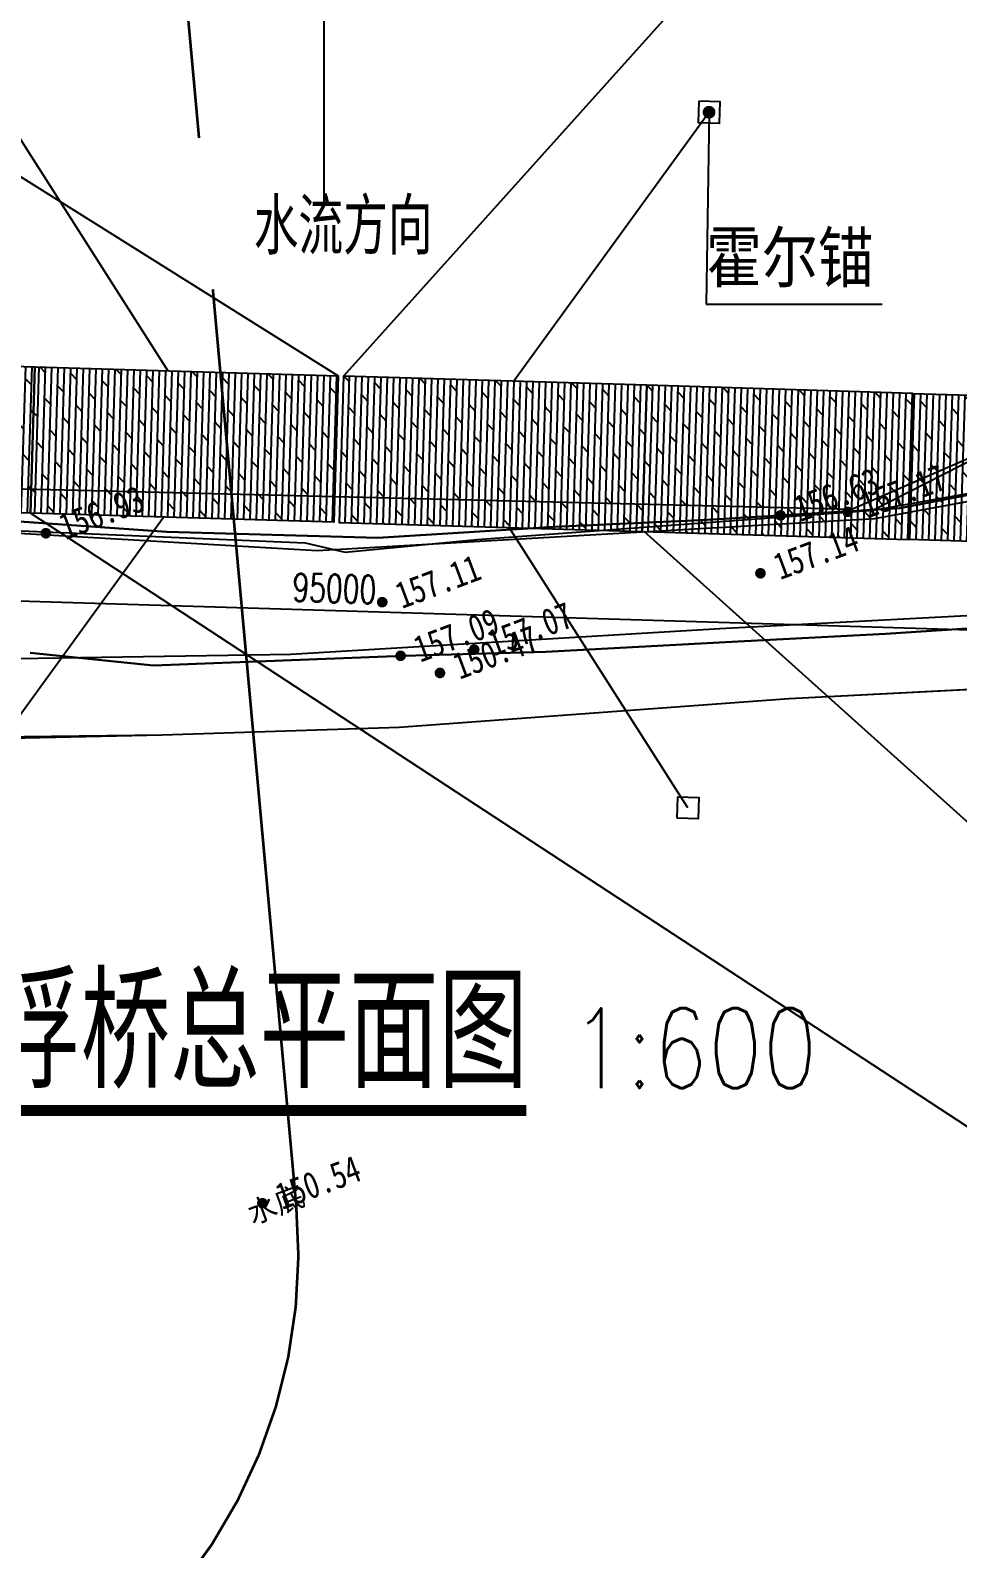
# Model space of a CAD drawing. Header units: millimetres. Extents: x -1471591 to 944464, y -468930 to 547002.
# Drawn here: x 435263 to 470109, y -77933 to -20878 of the extents above; entities that cross this region are included whole.
import ezdxf
from ezdxf.enums import TextEntityAlignment as Align

# ---------------------------------------------------------------- set-up
doc = ezdxf.new("R2010")
doc.units = ezdxf.units.MM
doc.header["$LTSCALE"] = 10
doc.header["$PDMODE"] = 35
doc.linetypes.add('CENTER', pattern=[2, 1.25, -0.25, 0.25, -0.25])
for name, color, linetype in [('DIM_LEAD', 3, 'Continuous'), ('DIM_SYMB', 3, 'Continuous'), ('GCD', 252, 'Continuous'), ('PUB_TEXT', 7, 'Continuous'), ('W-MOUNTING固定方式', 5, 'Continuous'), ('W-PLASTIC_RAILINGS塑木栏杆', 210, 'Continuous'), ('W-STEEL_FRAME钢架', 3, 'Continuous'), ('W-WOOD_FLOOR木地板', 30, 'Continuous'), ('ZBTZ', 252, 'Continuous')]:
    doc.layers.add(name, color=color, linetype=linetype)
doc.layers.add('设计河底', color=5, linetype='Continuous', lineweight=25)
doc.styles.add('_TCH_DIM', font='SIMPLEX.shx', dxfattribs={"bigfont": 'hztxt.shx'})
doc.styles.get("Standard").update_dxf_attribs({"font": 'simplex.shx', "width": 0.8, "bigfont": 'hztxt.shx'})
doc.styles.add('STANDARD_T3', font='simplex.shx', dxfattribs={"width": 0.7, "bigfont": 'hztxt.shx'})
doc.styles.add('宋体', font='', dxfattribs={"height": 1.25, "bigfont": 'hztxt.shx'})
doc.styles.get('宋体').set_extended_font_data('SimSun')
doc.linetypes.add('10422', pattern='A,2,[150,AAA.SHX,S=1,R=0,X=0,Y=1],2,[177,AAA.SHX,S=1,R=0,X=0,Y=0.8],1e-09', length=4)
doc.dimstyles.new('W&&300', dxfattribs={"dimtxt": 1050, "dimasz": 300, "dimexe": 750, "dimexo": 900, "dimgap": 300, "dimtad": 1, "dimdec": 0, "dimzin": 0, "dimdsep": 46, "dimtxsty": 'STANDARD_T3', "dimcen": 0.09, "dimclrd": 1, "dimclre": 1, "dimclrt": 7, "dimazin": 2, "dimtfac": 1, "dimtdec": 0, "dimtix": 1, "dimtmove": 2, "dimatfit": 3, "dimfxl": 0, "dimtolj": 1, "dimtzin": 0, "dimarcsym": 0})
pattern_1 = [(90, (-598025.9, 1406541.76), (-238.122618, 1e-14), []), (135, (-598025.9, 1406541.76), (-476.2449, -476.2449), [336.7564, -673.512])]
pattern_2 = [(90, (-629425.9, 1406541.76), (-238.122618, 1e-14), []), (135, (-629425.9, 1406541.76), (-476.2449, -476.2449), [336.7564, -673.512])]

# ---------------------------------------------------------------- blocks, each defined once
blk = doc.blocks.new('GC200')
at = {"layer": 'GCD', "const_width": 0.2, "flags": 128}
blk.add_lwpolyline([(-0.1, 0, 1), (0.1, 0, 1)], format="xyb", close=True, dxfattribs=at)
blk = doc.blocks.new('地形')
at = {"color": 0}
for p, q in [((0.358, -77.484, 152.25), (-44.73, -59.337, 152.25)), ((-36.083, -73.02, 152.25), (-26.883, -76.328, 152.25)), ((-26.883, -76.328, 152.25), (-18.439, -79.183, 152.25)), ((20.273, -76.42, 152.25), (0.358, -77.484, 152.25)), ((-18.439, -79.183, 152.25), (-4.331, -83.317, 152.25)), ((-4.331, -83.317, 152.25), (4.494, -86.109, 152.25))]:
    blk.add_line(p, q, dxfattribs=at)
at = {"color": 0, "linetype": 'Continuous'}
for p, q in [((-18.997, -71.895, 152.25), (-33.608, -65.438, 152.25)), ((-21.289, -75.208, 152.25), (-34.838, -70.382, 152.25)), ((1.031, -78.111, 152.25), (-18.997, -71.895, 152.25)), ((-5.853, -79.953, 152.25), (-21.289, -75.208, 152.25)), ((17.411, -81.018, 152.25), (1.031, -78.111, 152.25)), ((9.858, -84.908, 152.25), (-5.853, -79.953, 152.25))]:
    blk.add_line(p, q, dxfattribs=at)
at = {"color": 0, "linetype": 'Continuous', "lineweight": 30}
for p, q in [((-24.042, -69.245, 309.942), (-29.958, -66.549, 309.942)), ((-16.687, -72.239, 309.942), (-24.042, -69.245, 309.942)), ((-26.273, -73.783, 309.884), (-30.445, -71.713, 309.884)), ((-10.326, -74.182, 309.942), (-16.687, -72.239, 309.942)), ((-17.339, -76.74, 309.884), (-26.273, -73.783, 309.884)), ((-4.866, -75.94, 309.942), (-10.326, -74.182, 309.942)), ((2.066, -78.075, 309.942), (-4.866, -75.94, 309.942)), ((-12.283, -78.464, 309.884), (-17.339, -76.74, 309.884)), ((7.517, -78.979, 309.942), (2.066, -78.075, 309.942)), ((-5.605, -80.556, 309.884), (-12.283, -78.464, 309.884)), ((-0.09, -82.31, 309.884), (-5.605, -80.556, 309.884)), ((7.415, -84.571, 309.884), (-0.09, -82.31, 309.884))]:
    blk.add_line(p, q, dxfattribs=at)
at = {"color": 0, "linetype": '10422'}
for p, q in [((-29.422, -67.186, 152.25), (-19.319, -71.457, 152.25)), ((-19.319, -71.457, 152.25), (-18.036, -72.316, 152.25)), ((-18.036, -72.316, 152.25), (-13.216, -73.612, 152.25)), ((-13.216, -73.612, 152.25), (1.12, -77.791, 152.25)), ((1.12, -77.791, 152.25), (13.094, -80.007, 152.25))]:
    blk.add_line(p, q, dxfattribs=at)
at = {"color": 0, "linetype": 'Continuous', "lineweight": 25}
for p, q in [((-21.289, -75.208, 152.25), (-34.838, -70.382, 152.25)), ((-5.853, -79.953, 152.25), (-21.289, -75.208, 152.25)), ((9.858, -84.908, 152.25), (-5.853, -79.953, 152.25))]:
    blk.add_line(p, q, dxfattribs=at)
at = {"color": 0, "linetype": 'Continuous', "flags": 128}
for points, elevation in [([(48.338, 18.801), (42.562, -13.054), (30.475, -49.601), (23.063, -72.349), (22.83, -73.253), (20.273, -76.42), (6.984, -77.13), (1.12, -77.791)], 152.25), ([(-36.083, -73.12), (-26.883, -76.328), (-18.439, -79.183), (-4.331, -83.317), (4.494, -86.109), (14.572, -92.424), (19.54, -101.335), (14.17, -110.926), (6.597, -119.654), (4.518, -131.736), (0.919, -143.381), (0.558, -149.323), (0.189, -178.385), (19.989, -199.882), (23.564, -205.859), (23.564, -205.859)], 304.72)]:
    blk.add_lwpolyline(points, dxfattribs=dict(at, elevation=elevation))
at = {"layer": '设计河底', "color": 1, "linetype": 'CENTER', "ltscale": 0.5, "const_width": 0.1, "elevation": 152.25, "flags": 128}
for points in [[(41.374, 159.159, 0.031097), (40.168, 155.632), (-17.721, -55.813)], [(-19.228, -61.317), (-28.355, -94.654, -0.321002), (-46.423, -109.336), (-111.722, -113.332, 0.512195), (-146.369, -168.234), (-129.647, -209.648)]]:
    blk.add_lwpolyline(points, format="xyb", dxfattribs=at)
at = {"color": 0}
ref = blk.add_blockref('GC200', (0.183, -77.512, 309.42), dxfattribs=at)
ref.add_attrib('height', '157.17', dxfattribs={"layer": 'GCD', "height": 1, "style": '宋体', "width": 0.8}).set_placement((0.783, -77.512, 309.42), align=Align.MIDDLE_LEFT)
at = {"layer": 'GCD'}
ref = blk.add_blockref('GC200', (-28.317, -67.707, 309.183), dxfattribs=at)
ref.add_attrib('height', '156.93', dxfattribs={"height": 1, "style": '宋体', "width": 0.8}).set_placement((-27.717, -67.707, 309.183), align=Align.MIDDLE_LEFT)
ref = blk.add_blockref('GC200', (-17.386, -74.563, 309.361), dxfattribs=at)
ref.add_attrib('height', '157.11', dxfattribs={"height": 1, "style": '宋体', "width": 0.8}).set_placement((-16.786, -74.563, 309.361), align=Align.MIDDLE_LEFT)
ref = blk.add_blockref('GC200', (-17.446, -76.693, 309.34), dxfattribs=at)
ref.add_attrib('height', '157.09', dxfattribs={"height": 1, "style": '宋体', "width": 0.8}).set_placement((-16.846, -76.693, 309.34), align=Align.MIDDLE_LEFT)
ref = blk.add_blockref('GC200', (-2.221, -76.754, 308.88), dxfattribs=at)
ref.add_attrib('height', '156.63', dxfattribs={"height": 1, "style": '宋体', "width": 0.8}).set_placement((-1.621, -76.754, 308.88), align=Align.MIDDLE_LEFT)
ref = blk.add_blockref('GC200', (-14.774, -77.443, 309.324), dxfattribs=at)
ref.add_attrib('height', '157.07', dxfattribs={"height": 1, "style": '宋体', "width": 0.8}).set_placement((-14.174, -77.443, 309.324), align=Align.MIDDLE_LEFT)
ref = blk.add_blockref('GC200', (-16.287, -77.813, 302.719), dxfattribs=at)
ref.add_attrib('height', '150.47', dxfattribs={"height": 1, "style": '宋体', "width": 0.8}).set_placement((-15.687, -77.813, 302.719), align=Align.MIDDLE_LEFT)
ref = blk.add_blockref('GC200', (-3.694, -78.526, 309.387), dxfattribs=at)
ref.add_attrib('height', '157.14', dxfattribs={"height": 1, "style": '宋体', "width": 0.8}).set_placement((-3.094, -78.526, 309.387), align=Align.MIDDLE_LEFT)
ref = blk.add_blockref('GC200', (-29.519, -94.138, 302.79), dxfattribs=at)
ref.add_attrib('height', '150.54', dxfattribs={"height": 1, "style": '宋体', "width": 0.8}).set_placement((-28.919, -94.138, 302.79), align=Align.MIDDLE_LEFT)
at = {"layer": 'ZBTZ', "linetype": 'Continuous', "style": '宋体'}
blk.add_text('水底', height=0.8, dxfattribs=at).set_placement((-29.067, -94.352), align=Align.MIDDLE)
blk = doc.blocks.new('*D15')
at = {"layer": 'Defpoints', "color": 0, "transparency": 16777216}
for p in [(47500, 3313), (-47500, 2063), (47500, -1250)]:
    blk.add_point(p, dxfattribs=at)
at = {"layer": 'W-PLASTIC_RAILINGS塑木栏杆', "color": 1, "lineweight": -2, "transparency": 16777216}
for p, q in [((47500, 2413), (47500, -2000)), ((-47500, 1163), (-47500, -2000)), ((-47200, -1250), (47200, -1250))]:
    blk.add_line(p, q, dxfattribs=at)
at = {"layer": 'W-PLASTIC_RAILINGS塑木栏杆', "color": 1, "transparency": 16777216}
for points in [[(-47200, -1200), (-47200, -1300), (-47500, -1250)], [(47200, -1200), (47200, -1300), (47500, -1250)]]:
    blk.add_solid(points, dxfattribs=at)
at = {"layer": 'W-PLASTIC_RAILINGS塑木栏杆', "color": 7, "transparency": 16777216, "insert": (0, -425), "char_height": 1050, "attachment_point": 5, "style": 'STANDARD_T3'}
blk.add_mtext('\\A1;95000', dxfattribs=at)
blk = doc.blocks.new('方案一块')
at = {"layer": 'W-WOOD_FLOOR木地板'}
h = blk.add_hatch(dxfattribs=at)
h.set_pattern_fill('DOLMIT', color=256, scale=300, angle=90)
h.set_pattern_definition(pattern_1)
h.paths.add_polyline_path([(-21500, 7563.1), (-11500, 7563.1), (-11500, 2063.1), (-21500, 2063.1)])
h = blk.add_hatch(dxfattribs=at)
h.set_pattern_fill('DOLMIT', color=256, scale=300, angle=90)
h.set_pattern_definition(pattern_2)
h.paths.add_polyline_path([(-11500, 7563.1), (-100, 7563.1), (-100, 2063.1), (-11500, 2063.1)])
h = blk.add_hatch(dxfattribs=at)
h.set_pattern_fill('DOLMIT', color=256, scale=300, angle=90)
h.set_pattern_definition(pattern_2)
h.paths.add_polyline_path([(11500, 7563.1), (100, 7563.1), (100, 2063.1), (11500, 2063.1)])
h = blk.add_hatch(dxfattribs=at)
h.set_pattern_fill('DOLMIT', color=256, scale=300, angle=90)
h.set_pattern_definition(pattern_1)
h.paths.add_polyline_path([(21500, 7563.1), (11500, 7563.1), (11500, 2063.1), (21500, 2063.1)])
h = blk.add_hatch(dxfattribs=at)
h.set_pattern_fill('DOLMIT', color=256, scale=300, angle=90)
h.set_pattern_definition([(90, (-51700, 6313.06), (-238.1226, 1e-14), []), (135, (-51700, 6313.06), (-476.245, -476.245), [336.756, -673.512])])
h.paths.add_polyline_path([(27100, 7563.1), (27100, 6313.1), (23890, 6313.1), (23890, 3313.1), (27100, 3313.1), (27100, 2063.1), (21500, 2063.1), (21500, 7563.1)])
at = {"layer": 'W-MOUNTING固定方式'}
for p, q in [((-13531.7, 17890.2), (-6500, 7563.1)), ((13531.7, 17890.2), (6500, 7563.1)), ((-13531.7, -8264.1), (-6500, 2063.1)), ((13531.7, -8264.1), (6500, 2063.1))]:
    blk.add_line(p, q, dxfattribs=at)
for points in [[(13131.7, 18290.2), (13131.7, 17490.2), (13931.7, 17490.2), (13931.7, 18290.2)], [(13131.7, -8664.1), (13131.7, -7864.1), (13931.7, -7864.1), (13931.7, -8664.1)]]:
    blk.add_lwpolyline(points, close=True, dxfattribs=at)
at = {"layer": 'W-STEEL_FRAME钢架'}
blk.add_lwpolyline([(21500, 7563.1), (27100, 7563.1), (27100, 2063.1), (21500, 2063.1)], close=True, dxfattribs=at)
at = {"layer": 'W-WOOD_FLOOR木地板'}
for points in [[(-21500, 7563.1), (-11500, 7563.1), (-11500, 2063.1), (-21500, 2063.1)], [(-21500, 7563.1), (-11500, 7563.1), (-11500, 2063.1), (-21500, 2063.1)], [(-11500, 7563.1), (-100, 7563.1), (-100, 2063.1), (-11500, 2063.1)], [(-11500, 7563.1), (-100, 7563.1), (-100, 2063.1), (-11500, 2063.1)], [(11500, 7563.1), (100, 7563.1), (100, 2063.1), (11500, 2063.1)], [(11500, 7563.1), (100, 7563.1), (100, 2063.1), (11500, 2063.1)], [(21500, 7563.1), (11500, 7563.1), (11500, 2063.1), (21500, 2063.1)], [(21500, 7563.1), (11500, 7563.1), (11500, 2063.1), (21500, 2063.1)], [(27100, 7563.1), (27100, 6313.1), (23890, 6313.1), (23890, 3313.1), (27100, 3313.1), (27100, 2063.1), (21500, 2063.1), (21500, 7563.1)]]:
    blk.add_lwpolyline(points, close=True, dxfattribs=at)
at = {"layer": 'W-PLASTIC_RAILINGS塑木栏杆'}
dim = blk.add_linear_dim(base=(47500, -1250), p1=(-47500, 2063.1), p2=(47500, 3313.1), dimstyle='W&&300', dxfattribs=at)
dim.commit()
dim.dimension.update_dxf_attribs({"geometry": '*D15', "text_midpoint": (0, -425)})

msp = doc.modelspace()

# ---------------------------------------------------------------- linework, layer by layer
at = {"color": 6, "flags": 128}
for points in [[(504618.6, 30215.1), (447029.8, -33870.2)], [(376450.6, 10281.6), (446829.9, -33864.2)], [(517459, -92847.4), (435268.5, -39016.4)], [(517459, -92847.4), (458323, -39715)]]:
    msp.add_lwpolyline(points, dxfattribs=at)
at = {"color": 1}
msp.add_lwpolyline([(446286.5, -15367), (446286.5, -27491.5)], dxfattribs=at)
at = {"layer": 'DIM_LEAD'}
for p, q in [((460768.1, -23954.6), (460654.4, -31165.1)), ((460654.4, -31165.1), (467270.6, -31165.1))]:
    msp.add_line(p, q, dxfattribs=at)
at = {"layer": 'DIM_LEAD', "const_width": 240}
msp.add_lwpolyline([(460770, -23834.6, 1), (460766.2, -24074.6, 1)], format="xyb", close=True, dxfattribs=at)
at = {"layer": 'DIM_SYMB', "const_width": 420}
msp.add_lwpolyline([(433799.4, -61467.2), (453899.9, -61467.2)], dxfattribs=at)

# ---------------------------------------------------------------- block references
at = {"xscale": 1000, "yscale": 1000, "zscale": 1000, "rotation": 20.51376453450802}
msp.add_blockref('地形', (438640.4, 33561.1, -152250), dxfattribs=at)
at = {"layer": 'W-STEEL_FRAME钢架', "rotation": 358.2642954048055}
msp.add_blockref('方案一块', (446700.7, -41426.8), dxfattribs=at)

# ---------------------------------------------------------------- texts
at = {"layer": 'PUB_TEXT', "width": 0.8}
msp.add_text('水流方向', height=2100, dxfattribs=at).set_placement((443656.4, -29301.4))
at = {"layer": 'PUB_TEXT', "color": 7, "style": '_TCH_DIM'}
msp.add_text('霍尔锚', height=2100, dxfattribs=at).set_placement((460654.8, -30535.1))
at = {"layer": 'PUB_TEXT', "color": 7, "width": 0.8}
for s, height, p in [('浮桥总平面图', 4200, (433799.4, -60627.2)), ('1:600', 3000, (455579.9, -60627.2))]:
    msp.add_text(s, height=height, dxfattribs=at).set_placement(p)

doc.saveas('drawing.dxf')
